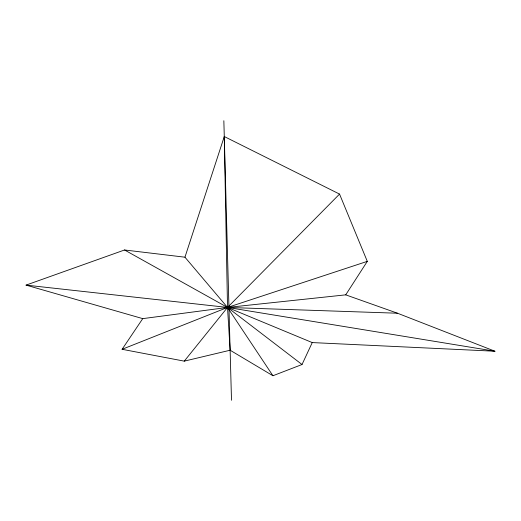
<?xml version="1.0" encoding="UTF-8"?>
<svg xmlns="http://www.w3.org/2000/svg" width="521" height="521" viewBox="0 0 521 521"><rect width="100%" height="100%" fill="white"/><g stroke="black" fill="none" stroke-linecap="round" stroke-linejoin="round"><path stroke-width="0.78" d="M184.948 257.198L224.277 136.535L339.542 194.086L367.298 261.366L345.723 294.847L227.514 307.442L142.741 318.631L26.05 285.117L124.552 249.982L184.948 257.198L227.514 307.442L272.932 375.745L302.024 364.518L312.242 342.577L494.95 351.226L397.497 313.225L345.723 294.847M272.932 375.745L230.126 350.223L184.271 361.144L122.103 349.298L142.741 318.631M184.271 361.144L227.514 307.442L339.542 194.086M122.103 349.298L227.514 307.442L367.298 261.366M397.497 313.225L227.514 307.442L26.05 285.117M494.95 351.226L227.514 307.442L124.552 249.982M312.242 342.577L227.514 307.442L224.277 136.535M302.024 364.518L227.514 307.442L230.126 350.223M223.848 120.729L231.5 400.271"/></g></svg>
